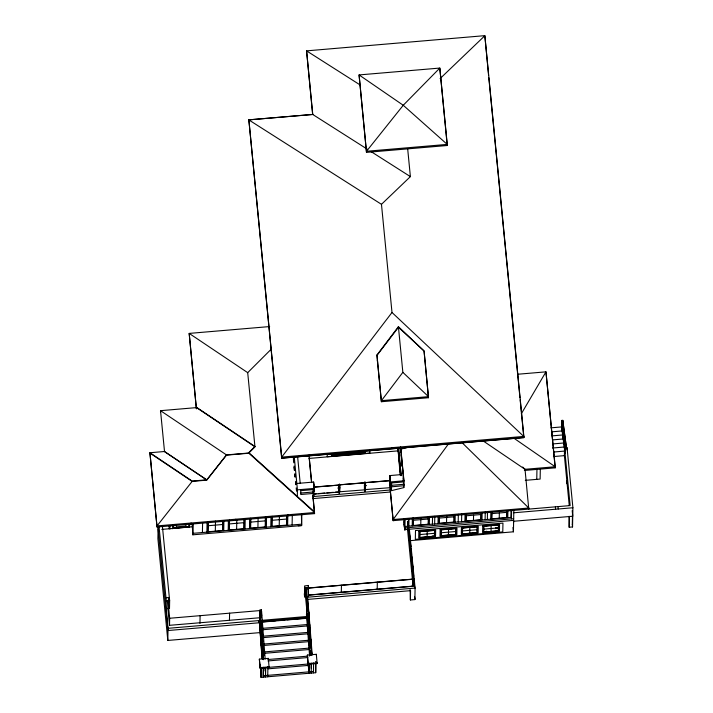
<?xml version="1.0" encoding="UTF-8"?>
<svg xmlns="http://www.w3.org/2000/svg" width="713" height="713" viewBox="0 0 713 713"><rect width="100%" height="100%" fill="white"/><g stroke="black" fill="none" stroke-linecap="round" stroke-linejoin="round"><path stroke-width="1.07" d="M309.175 623.358L309.344 616.264M157.029 527.005L149.926 452.746L164.507 451.507L206.725 479.822L192.145 481.061L149.926 452.746L157.029 527.005L314.558 513.618L312.962 495.909M158.134 526.542L157.903 538.627L167.813 640.443L260.521 632.565M160.505 411.775L160.532 410.679L196.521 407.613L255.04 446.864L248.89 453.005L226.476 454.912L160.532 410.679L164.525 451.614L206.743 479.929L226.476 454.912M167.813 640.443L168.045 628.313L166.138 608.67L166.281 600.961L159.017 526.372M169.097 528.779L169.159 525.534M165.977 597.788L169.338 597.503L167.965 600.818L167.831 607.886L169.525 625.319L260.922 617.654M169.917 529.001L169.979 525.463M166.138 608.67L169.498 608.385L169.649 600.676L162.386 526.087M169.525 625.319L169.658 618.26L167.965 600.818M172.715 528.761L172.787 525.249M173.633 524.786L173.571 528.048L188.704 526.755L188.767 523.502M176.432 524.839L176.387 526.889L185.924 526.078L185.959 524.028M189.533 527.335L189.605 523.814M191.057 524.117L191.075 523.012M301.831 514.189L301.617 525.561L192.858 534.812L192.145 523.583M192.546 531.631L192.697 524.055M192.858 534.812L193.071 523.788M199.961 623.376L200.103 615.667M202.421 532.54L202.599 522.977M206.904 532.156L207.082 522.656M207.938 521.898L207.75 531.809L222.884 530.517L223.071 520.615M208.027 531.693L208.196 522.745M215.317 531.069L215.504 521.132M222.608 530.454L222.795 520.517M223.722 530.722L223.9 521.23M228.205 530.338L228.383 520.846M229.221 521.185L229.051 529.991L244.185 528.707L244.354 519.902M229.336 529.884L229.524 519.937M229.452 620.221L229.595 613.162M235.789 520.312L235.816 519.216M236.627 529.26L236.796 520.312M312.766 114.419L248.855 119.855L281.662 458.209L523.832 437.622L523.859 436.409L281.68 457.113L281.662 458.209M243.908 528.636L244.078 519.697M245.022 528.912L245.201 519.42M249.505 528.529L249.684 519.037M250.539 518.28L250.352 528.181L265.486 526.898L265.682 516.987M250.637 528.066L250.807 519.126M257.919 527.451L258.115 517.513M168.045 628.313L259.069 620.577L259.158 622.333L259.167 621.602M259.844 618.278L259.978 610.444M261.484 617.601L261.466 609.713L259.924 609.847L259.799 617.966L262.901 658.821M269.131 667.6L268.32 658.384L259.354 659.142L260.165 668.357L269.131 667.6L269.149 666.869L260.183 667.626L260.165 668.357M260.049 619.232L259.915 617.538M260.183 612.333L260.2 611.665M262.304 658.919L259.389 622.119L262.036 658.634M261.35 623.438L260.789 623.492L260.78 621.05M261.502 625.417L260.94 625.47L260.967 621.121M260.486 664.899L260.575 673.108L261.421 673.036M261.315 617.422L261.466 609.713M261.297 623.162L261.243 629.427L261.19 628.893M260.575 673.108L260.673 668.081M261.528 630.943L261.546 633.385L262.108 633.34M315.895 663.571L315.716 672.698L260.994 677.35L260.913 668.197M261.6 630.515L261.698 635.363L262.25 635.319M260.994 677.35L261.163 668.224M261.698 635.363L261.787 630.586M261.903 631.076L261.84 637.342L261.796 636.807M262.027 627.538L262.01 625.096M262.036 634.009L261.992 639.32L261.938 638.795M262.295 639.882L262.295 643.278L262.856 643.233M262.295 643.278L262.366 639.454M263.008 645.212L262.446 645.256L262.553 639.525M262.749 645.818L262.749 649.213L263.302 649.169M263.454 651.147L262.892 651.192L262.883 648.75M265.209 526.827L265.396 516.889M263.605 653.126L263.044 653.17L263.07 648.821M263.257 648.883L263.195 655.149L263.142 654.623M263.4 650.862L263.347 657.128L263.4 650.612M263.329 667.323L263.257 675.737L313.506 671.468L313.426 670.675M263.231 677.163L263.4 668.117M266.502 517.602L266.332 527.219M263.587 677.127L263.614 675.71M264.906 667.689L265.058 670.986M265.548 668.224L265.503 675.55M265.646 667.929L265.477 676.967L265.396 676.174M267.714 676.78L267.91 666.637M268.311 659.115L268.32 658.384M270.806 526.72L270.993 517.228M271.84 516.462L271.653 526.372L286.795 525.08L286.965 516.274M271.938 526.256L272.125 516.319M279.229 525.633L279.416 515.695M281.68 456.997L281.662 458.103L523.832 437.515M286.519 525.018L286.688 516.069M287.633 525.285L287.829 514.741M292.116 524.902L292.294 515.347M293.56 460.669L293.64 456.632M297.312 496.836L297.446 489.84L294.264 457.158M300.815 489.555L300.717 494.51L313.052 493.467M301.447 514.938L301.617 525.561L298.248 525.82M304.701 595.48L304.594 585.943L308.373 585.462L308.524 596.567L304.603 596.897L304.299 593.724M305.654 594.187L305.743 589.081C307.098 589.196 305.984 586.389 304.763 587.69L304.754 596.915L304.62 595.462M306.902 610.925L305.467 596.246L305.61 589.09L304.906 589.152M306.198 594.58L306.305 588.831L308.676 588.635M307.561 614.383L306.43 614.695L306.857 614.437M311.822 655.416L308.239 608.136L306.554 608.278L306.964 608.92M306.554 614.33L306.697 606.398L308.105 606.273L311.715 654.748M306.848 596.71L307 588.778M306.688 615.791L306.697 606.398M308.132 606.852L307.455 597.227L415.091 588.073L409.369 529.233M307.232 615.845L307.267 613.929M307.374 617.708L307.446 613.884M307.526 619.686L307.579 613.421M307.659 619.223L307.668 621.665M308.043 609.579L308.105 606.273M308.31 588.43L308.373 585.462M308.096 608.153L308.221 608.813M317.133 663.518L316.322 654.302L307.356 655.069L308.168 664.284L317.133 663.518L317.151 662.787L315.431 661.584M307.971 625.622L307.954 623.18M308.123 627.6L308.141 623.251M308.221 629.053L308.328 623.314L308.381 623.848M308.381 620.203L308.444 617.333L308.453 619.775M308.274 629.579L308.364 624.802M308.168 664.284L307.356 655.069M308.72 635.515L308.774 632.654M309.264 618.465L309.059 616.397M308.818 636.967L308.898 633.144M308.373 666.905L308.426 663.972L308.479 664.507M308.97 638.946L308.961 632.716M309.157 629.133L309.192 627.226L309.21 629.668M309.023 639.472L309.077 636.611M262.429 622.057L309.397 618.064L309.415 617.333L262.446 621.326M308.667 664.293L308.604 667.528L309.451 667.457M308.809 669.65L308.916 664.258M309.424 644.882L309.478 642.012M309.478 645.408L309.549 641.584M312.196 654.677L309.282 617.877L303.738 618.349M309.62 647.386L309.736 641.655M309.807 637.582L309.79 635.14M309.727 648.839L309.798 645.015M310.021 652.796L310.057 650.88M313.123 489.608L312.989 496.578L391.473 489.911L391.606 482.942M310.075 653.322L310.11 651.415M310.226 655.3L310.244 650.951M310.36 654.846L310.431 651.022M310.556 647.475L310.547 645.033L310.592 645.568M313.568 486.141L313.649 482.05L296.831 483.485M313.684 486.596L313.729 484.216M314.085 491.444L314.103 487.193L338.907 485.081L314.085 486.988M314.112 496.489L313.649 482.05M311.233 668.268L311.331 663.242L311.233 673.081M313.479 672.885L313.568 663.045L313.649 663.848M315.645 663.545L315.716 672.698M316.314 655.033L316.322 654.302M327.276 453.771L327.222 456.703L369.824 453.085L369.878 450.144M331.759 453.495L331.714 455.589L365.35 452.728L365.395 450.634M313.97 494.162L338.773 492.05L338.889 484.885M339.245 484.189L339.245 493.414L339.415 484.172M339.566 485.696L339.415 493.396L339.272 491.872M339.789 491.97L339.905 484.795L364.512 482.701L364.396 489.876L339.771 491.765M341.322 592.369L341.456 585.302M366.5 152.368L359.085 74.927L439.814 68.065L447.247 144.4L447.22 145.505L366.5 152.368L359.085 74.927L403.246 105.266L447.247 144.4L366.518 151.263L403.246 105.266L439.814 68.065L447.22 145.505M364.557 450.509L364.521 452.523L332.561 455.242M364.869 482.006L364.869 491.239L365.038 481.988M365.19 483.512L365.047 491.221L364.896 489.697M365.413 489.786L365.528 482.621L390.323 480.509L390.216 487.683L365.395 489.59M377.195 589.321L377.329 582.254M381.402 401.722L376.972 354.985L398.407 326.661L424.066 350.983L428.486 397.72L381.402 401.722L377.355 360.163M389.886 475.571L390.35 490.009L389.886 475.571L401.098 474.617L398.54 448.299M389.842 484.706L389.966 477.737M390.296 480.179L390.207 484.769L389.895 481.587M569.108 516.283L569.179 527.237L572.539 526.952L572.904 507.754L567.058 447.719L564.536 447.933L570.15 505.579L393.104 520.65L390.341 490.918L403.843 487.621L403.424 483.245M400.198 475.01L397.907 447.764L400.581 475.188M401.098 474.617L401.08 475.723L398.407 448.299M403.219 481.123L403.344 474.43M403.834 487.487L403.959 480.785L400.67 447.006M404.868 530.347L405.064 519.937M408.308 526.203L408.451 518.556M408.87 526.158L409.012 518.511M409.289 531.443L409.369 529.26L409.289 531.443L409.351 529.973M410.1 589.526L410.394 599.972L414.877 599.588L415.091 588.073M410.394 599.972L410.572 590.658L307.41 599.428M412.23 525.873L412.372 518.164M413.219 518.208L413.077 525.526L428.46 524.215L428.593 516.898M413.362 525.41L413.495 518.217M412.8 566.844L412.765 568.306L412.453 565.07M412.916 579.099L412.782 586.157L308.016 595.07M413.077 586.264L413.192 579.072L407.604 521.622L407.471 528.69L413.077 586.264L308.301 595.177M414.601 588.109L414.636 586.041M420.768 524.777L420.902 517.585M427.132 536.88L427.247 531.007M428.174 524.153L428.317 516.961M429.297 524.42L429.422 517.816M432.408 524.153L432.559 516.506M434.422 536.256L434.529 530.383L419.957 531.631L419.841 537.495L434.422 536.256L432.158 535.998M434.654 523.966L434.796 516.31M438.014 523.681L438.147 517.077M438.985 517.059L438.86 523.333L454.243 522.023L454.386 514.706M439.146 523.217L439.244 518.084L454.065 516.818M446.552 522.584L446.695 515.401M448.432 535.062L448.548 529.198M453.967 521.961L454.101 514.768M455.081 522.228L455.206 515.624M458.201 521.961L458.343 514.314M461.561 521.675L461.712 514.02M464.929 521.39L465.054 514.786M465.892 514.768L465.776 521.043L481.15 519.741L481.275 513.467M466.052 520.927L466.195 513.743M469.733 533.253L469.849 527.388M473.468 520.303L473.566 515.16M480.874 519.67L480.972 514.536L466.15 515.793M481.988 519.946L482.113 513.333M483.753 532.067L483.86 526.194L498.44 524.955L498.325 530.828L483.753 532.067L486.729 531.238M485.107 519.679L485.25 512.023M487.353 519.483L487.496 511.827M490.713 519.198L490.838 512.594M491.043 531.443L491.15 525.57M491.703 511.533L491.56 518.85L506.943 517.549L507.059 511.274M491.845 518.734L491.979 511.551M499.252 518.11L499.35 512.968M506.658 517.478L506.756 512.344L491.943 513.601M507.772 517.754L507.906 511.15M510.891 517.486L511.043 509.822M511.426 518.904L511.604 509.777M410.082 540.668L513.422 531.809L513.823 510.561M524.991 470.411L525.018 469.314L522.682 467.015M461.766 442.381L528.788 508.012L528.77 509.109L525.018 469.314L483.53 441.178M536.764 479.368L536.969 468.441M540.311 469.252L540.124 479.083L525.312 480.339M553.707 452.568L553.725 451.98M524.385 470.464L555.177 467.835L555.195 466.748L545.962 371.847L517.602 374.254M561.906 422.595L561.764 430.126L561.799 421.793L562.922 421.695M562.459 424.431L562.343 430.67L562.29 430.144L562.905 430.625M562.521 432.016L562.593 425.251L563.154 425.206L562.646 425.786L562.521 432.016L563.083 431.971M563.332 426.552L562.771 426.606L562.709 433.37L562.655 432.836M563.448 434.672L562.887 434.716L563.029 422.497M564.117 432.479L563.502 431.998L563.439 438.762L563.698 429.253L563.751 429.779L563.19 429.832L563.074 436.071L563.136 429.297M563.814 437.372L563.252 437.417L563.323 430.652L563.93 431.133L563.323 430.652M563.716 434.921L563.618 440.117L563.564 439.582M563.689 432.898L563.751 429.779M563.921 435.224L563.796 441.463L563.742 440.937L564.357 441.418M563.84 432.684L563.885 430.599M563.983 442.818L564.045 436.044L564.607 435.999L564.099 436.579L563.983 442.818L564.544 442.764M564.785 437.292L564.224 437.345L564.152 444.11L564.108 443.584M564.241 436.953L564.277 434.868M564.393 439.787L564.348 445.518L564.446 440.215M564.366 437.773L564.429 434.654L564.473 435.18M569.25 505.526L564.393 455.643L564.536 447.933M565.266 448.165L564.705 448.21L564.794 439.903M565.008 440.171L564.892 449.564L564.954 442.8M565.115 442.131L565.151 440.046L565.168 442.657M565.124 445.188L565.07 450.91M565.266 448.611L565.32 445.491L565.881 445.447L565.373 448.236L561.675 420.447L562.798 420.349L562.931 421.33M565.471 448.477L565.685 445.135M565.694 447.746L565.73 445.67M565.828 448.566L565.881 445.447M567.022 449.921L567.058 447.719M566.657 483.672L566.719 480.464M569.179 527.237L569.384 516.524M572.307 524.563L572.512 513.85M521.301 413.807L545.962 371.847L555.177 467.844M448.78 443.486L393.121 519.545L393.104 520.65L395.287 520.232M402.854 372.338L381.419 400.661L428.513 396.66L402.854 372.338L398.407 326.661M407.711 149.195L410.385 176.619L381.473 204.328L391.998 312.481L281.68 457.113L248.855 119.855L312.766 114.49L367.204 149.133M377.008 355.368L398.46 327.285L424.066 350.983L428.486 397.72M192.153 481.391L157.047 525.909L314.576 512.513L248.882 453.227L226.467 455.135L206.734 480.152L192.153 481.391L149.935 453.076M314.451 511.889L248.766 452.612L254.915 446.472L247.705 372.658L271.136 349.263M440.126 78.564L484.84 35.712L488.592 75.56M495.749 528.645L498.387 527.887L495.767 527.584M400.118 449.315L410.955 446.561M269.674 326.563L189.186 333.408L196.387 408.727L189.186 333.408L247.705 372.658M561.853 422.176L561.96 422.978L561.915 422.221L563.038 422.132L566.496 448.138L562.842 421.098L561.719 421.196L561.675 420.447M550.935 427.836L562.031 426.9M561.791 429.021L562.913 428.718M551.47 431.855L562.566 430.91M562.477 431.49L563.038 431.445M299.166 456.16L301.323 455.972M307.811 455.429L309.977 455.242M316.465 454.689L318.622 454.502M374.191 449.778L377.427 449.511M382.819 449.047L384.975 448.869M391.437 448.317L393.594 448.129M335.386 453.816L345.76 452.889L348.541 453.887L351.366 452.407L361.741 451.57M552.014 435.875L563.11 434.93M563.02 435.536L563.635 436.017M309.103 458.432L397.854 450.883M563.76 436.837L563.252 437.417M552.557 439.894L563.653 438.95M565.204 440.581L564.598 440.099L564.527 446.864L565.035 446.285M563.93 442.283L564.491 442.238M553.092 443.905L564.188 442.96M552.53 448.022L564.732 446.98M565.222 447.639L564.705 448.21M553.662 452.033L565.284 450.999M553.422 456.57L564.393 455.643M364.53 482.906L339.905 484.795M390.35 480.714L365.528 482.621M525.009 469.707L524.634 469.341L555.195 466.748L513.503 437.925M297.446 489.84L314.264 488.414M390.51 481.935L403.959 480.785M300.788 490.66L314.246 489.519L314.139 488.458M403.941 481.89L390.483 483.031L390.385 481.97M337.802 488.057L340.012 487.87M364.325 485.803L366.527 485.615M300.743 493.04L313.078 491.997M391.562 485.321L403.897 484.279M391.535 486.792L403.87 485.74L403.558 482.558M313.952 493.966L316.109 493.779M318.265 493.601L324.736 493.048M326.893 492.861L333.363 492.318M335.52 492.13L338.773 492.05M313.123 498.583L390.314 492.023M172.724 528.395L189.542 526.96M161.806 529.394L192.082 526.827M208.143 525.731L222.723 524.492M229.443 523.912L244.024 522.674M250.753 522.103L265.325 520.864M272.054 520.294L286.626 519.055M192.884 533.342L301.652 524.18M528.788 508.012L393.121 519.545L390.341 490.918M413.46 520.276L428.272 519.011M513.779 512.781L572.904 507.754M404.939 526.488L511.453 517.433M404.913 527.959L513.672 518.716M513.636 520.374L404.886 529.616L403.852 519.011M513.618 521.265L572.744 516.239L572.191 510.606M419.904 534.563L434.475 533.324M441.204 532.754L455.776 531.515M462.505 530.935L477.077 529.697M483.806 529.126L498.387 527.887M304.825 588.287L413.192 579.072M304.834 588.421L413.353 579.197L412.283 586.024M169.658 618.26L259.995 610.578M260.067 611.308L261.609 611.175M306.84 607.85L308.248 607.734M260.192 612.209L263.507 659.694M260.138 615.292L261.823 615.15M262.339 620.301L309.308 616.273M260.646 621.513L261.199 621.46M261.6 621.932L276.02 620.702M278.23 620.515L284.888 619.953M287.107 619.757L293.756 619.196M295.975 619.009L301.519 618.536M259.372 622.752L168.01 630.524L158.09 528.707M260.013 628.554L309.905 624.312M259.987 629.98L309.879 625.738M261.956 631.361L261.341 630.871M260.61 636.415L310.503 632.173M263.908 637.556L310.476 633.59M261.208 644.276L311.109 640.033M261.181 645.693L311.073 641.45M261.814 652.128L309.487 648.081M261.787 653.554L309.46 649.498M267.954 659.516L307.864 656.129M267.928 660.942L307.838 657.546M308.176 663.545L317.151 662.787M268.177 667.413L308.542 663.981M268.15 668.83L309.602 665.309M260.78 675.229L261.626 675.158M166.281 600.961L169.649 600.676M360.074 84.918L306.572 50.864L484.84 35.65L523.859 436.525L391.998 312.481M370.956 151.53L410.385 176.619M248.855 119.918L381.473 204.328M196.387 407.221L254.915 446.472M561.764 428.602L565.106 453.593M307.642 604.143L308.016 607.458M308.39 610.774L308.765 614.089M414.618 597.476L414.832 599.588L414.565 596.407M565.32 445.491L565.373 446.026M563.68 430.821L563.885 432.943M562.967 423.852L563.02 424.387M564.045 436.044L564.099 436.579M564.224 437.345L564.277 437.871M563.502 431.998L563.555 432.533M564.126 439.538L564.179 440.073M562.593 425.251L562.646 425.786M562.771 426.606L562.824 427.132M572.307 524.51L572.539 526.952M562.833 434.19L562.887 434.716M558.021 506.613L558.252 509.002M555.374 506.836L555.605 509.225M488.806 77.717L519.955 397.765M520.169 399.868L523.832 437.622M513.378 520.365L513.592 522.567M512.995 527.397L513.422 531.809M409.645 534.714L410.064 539.081M410.278 541.265L410.813 546.728M411.027 548.912L411.553 554.366M411.766 556.55L412.301 562.013M412.515 564.197L413.005 568.965M413.148 570.748L413.683 576.211M413.896 578.395L414.431 583.858M409.619 535.918L409.93 539.153M410.349 543.475L410.67 546.711M411.089 551.033L411.401 554.268M411.713 557.513L412.141 561.826M409.601 536.951L409.815 539.126M410.34 544.563L410.554 546.737M411.08 552.183L411.294 554.357M411.713 558.635L412.025 561.835M412.435 566.113L412.649 568.252M400.546 447.015L403.834 480.829M400.394 448.299L400.715 451.587M401.036 454.885L401.464 459.27M401.784 462.559L402.105 465.847M402.533 470.232L402.845 473.53M403.273 477.915L403.585 481.097M400.367 449.769L400.581 451.962M401.758 464.029L401.963 466.222M398.148 448.495L400.715 474.813M403.879 521.658L404.414 527.174M404.084 524.091L404.405 527.406M389.868 476.676L390.278 480.91M389.922 480.116L390.234 483.298M312.766 114.49L306.572 50.801L312.633 114.49M313.631 483.156L313.934 486.337M309.299 458.263L311.67 482.621M309.077 456.873L311.563 482.273M312.855 495.517L314.558 513.618M297.633 456.873L300.191 483.2M307.455 597.227L309.397 618.064M293.391 456.748L293.596 458.869M308.337 608.973L308.854 614.276M293.355 458.548L293.765 462.782M294.086 466.035L294.514 470.402M294.826 473.682L295.146 476.97M295.574 481.337L295.895 484.617M296.216 487.897L296.537 491.177M294.059 467.131L294.38 470.411M294.808 474.787L295.022 476.97M295.556 482.443L295.77 484.626M307.847 609.526L307.9 610.061M305.743 589.081L307.339 606.941L305.61 589.09M308.586 619.312L308.64 619.838M309.941 637.119L309.995 637.654M310.69 647.012L310.743 647.547M306.554 614.098L306.697 615.56M309.29 664.186L309.184 663.126L308.987 673.268L308.889 672.207M308.417 664.712L308.462 665.238M308.399 665.407L309.023 671.771M308.39 666.147L308.595 668.268M262.758 634.989L262.812 635.515M263.516 644.882L263.569 645.417M261.903 630.827L261.956 631.611M262.651 640.72L262.705 641.254L262.09 640.773M262.705 641.504L262.651 640.969L262.598 647.235L262.544 646.709M260.744 622.957L260.789 623.492M260.896 624.936L260.94 625.47M262.393 644.73L262.446 645.256M262.847 650.666L262.892 651.192M262.99 652.645L263.044 653.17M259.069 620.542L259.167 621.834M259.354 659.142L260.183 667.626M168.428 597.414L168.856 601.799M169.284 606.193L169.498 608.385M376.972 354.985L377.551 362.222M308.373 617.645L308.533 620.069M309.798 636.415L309.959 638.839M306.554 608.278L310.057 655.318M306.438 614.472L309.594 656.049M265.156 659.115L261.6 611.406L259.924 611.558L263.543 659.293M261.983 624.231L262.241 627.538M262.74 634.169L262.901 636.593M264.166 652.939L264.327 655.363M259.799 617.743L262.954 659.32M562.798 420.349L562.842 421.098M260.557 613.385L260.503 619.642L260.557 613.385M261.154 621.183L261.092 627.449L261.154 621.183M415.501 530.543L415.331 539.349L502.781 531.907L502.95 523.101L415.501 530.543M418.843 531.354L418.718 537.958L435.536 536.533L435.661 529.928L418.843 531.354M419.681 531.559L419.565 537.611L434.698 536.328L434.814 530.276L419.681 531.559M440.144 529.545L440.019 536.149L456.837 534.714L456.962 528.11L440.144 529.545M440.982 529.75L440.866 535.802L455.999 534.518L456.115 528.458L440.982 529.75M441.258 529.812L441.142 535.686L455.723 534.447L455.83 528.574L441.258 529.812M461.445 527.736L461.32 534.34L478.138 532.905L478.263 526.301L461.445 527.736M462.282 527.932L462.167 533.992L477.3 532.7L477.416 526.649L462.282 527.932M462.559 528.003L462.452 533.877L477.024 532.638L477.14 526.764L462.559 528.003M482.746 525.918L482.621 532.522L499.439 531.096L499.563 524.492L482.746 525.918M483.583 526.123L483.467 532.183L498.61 530.891L498.717 524.839L483.583 526.123M554.286 451.935L554.268 452.514L554.224 451.989M565.338 441.4L564.83 441.98L565.338 441.4M566.069 446.793L565.561 447.372L566.069 446.793"/></g></svg>
